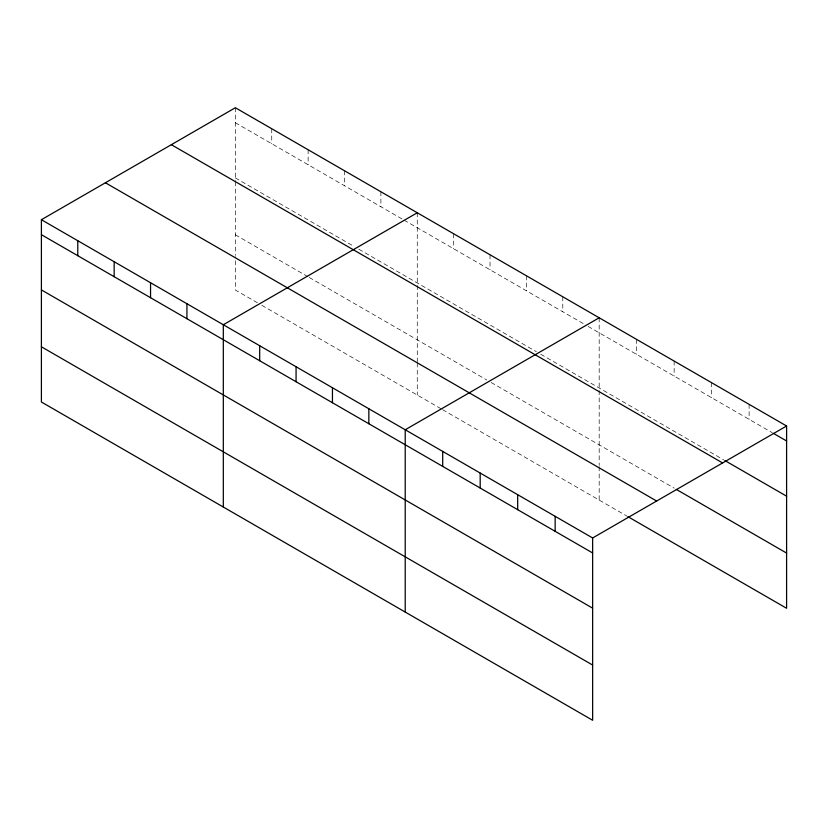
<?xml version="1.0" encoding="UTF-8"?>
<svg xmlns="http://www.w3.org/2000/svg" width="828" height="828" viewBox="0 0 828 828"><rect width="100%" height="100%" fill="white"/><g stroke="black" fill="none" stroke-linecap="round" stroke-linejoin="round"><path stroke-width="0.62" stroke-dasharray="4.14 3.1" d="M235.359 122.72L402.936 219.472M404.033 220.103L583.74 323.862M588.149 326.408L772.265 432.702M235.359 177.927L354.425 246.672M358.834 249.218L536.337 351.703M540.746 354.249L723.755 459.902M235.359 234.81L308.119 276.821M309.227 277.463L486.719 379.938M491.139 382.484L674.147 488.147M257.404 302.758L235.359 290.028L235.359 256.639M261.814 305.304L441.521 409.053M442.628 409.694L626.744 515.989M749.112 404.354L749.112 419.33M711.635 382.712L711.635 397.688M674.147 361.07L674.147 376.057M636.66 339.428L636.66 354.415M599.182 317.786L599.182 387.98M599.182 390.568L599.182 465.408M599.182 466.692L599.182 500.071M562.792 296.786L562.792 311.763M526.411 275.776L526.411 290.763M490.031 254.776L490.031 269.752M453.651 233.765L453.651 248.752M417.271 212.765L417.271 282.959M417.271 285.536L417.271 361.67M417.271 362.954L417.271 395.049M380.89 191.754L380.89 206.741M344.5 170.754L344.5 185.731M308.119 149.744L308.119 164.731M271.739 128.744L271.739 143.72M235.359 107.733L235.359 180.514M235.359 181.808L235.359 255.355"/><path stroke-width="1.24" d="M41.4 219.72L592.641 537.972L592.641 720.267L41.4 402.004L41.4 219.72L235.359 107.733L786.6 425.996L786.6 608.28L627.841 516.62M417.271 212.765L223.312 324.742L223.312 507.026M599.182 317.786L405.223 429.763L405.223 612.058M592.641 537.972L786.6 425.996M773.373 433.334L786.6 440.972M724.862 460.544L786.6 496.189M171.355 144.693L722.596 462.945M676.352 489.42L786.6 553.073M105.404 182.76L656.645 501.023M41.4 234.697L592.641 552.959M41.4 289.914L592.641 608.166M41.4 346.797L592.641 665.05M555.153 516.33L555.153 531.317M517.676 494.689L517.676 509.675M480.188 473.047L480.188 488.034M442.701 451.405L442.701 466.392M368.843 408.763L368.843 423.739M332.452 387.752L332.452 402.739M296.072 366.752L296.072 381.739M259.692 345.752L259.692 360.729M186.931 303.741L186.931 318.718M150.551 282.731L150.551 297.718M114.16 261.731L114.16 276.707M77.78 240.72L77.78 255.707"/></g></svg>
